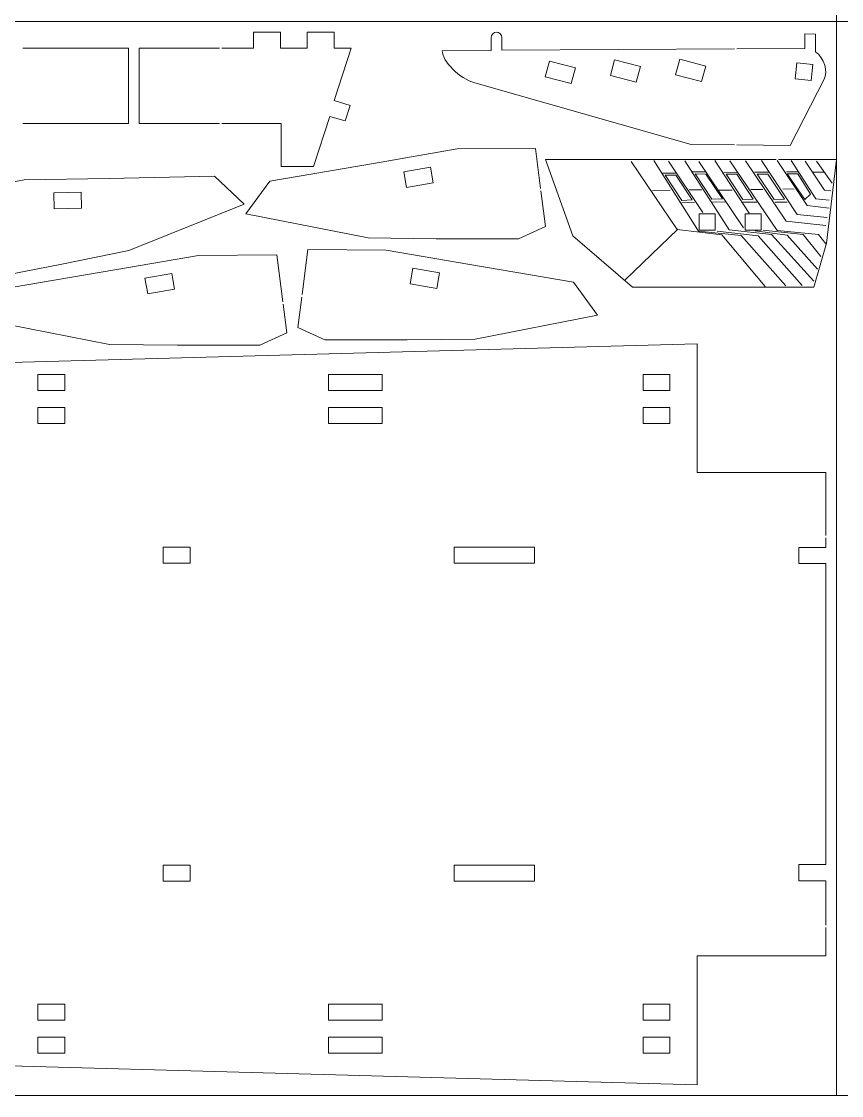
# Model space of a CAD drawing. Header units: centimetres. Extents: x -36.3 to 43.7, y -27.7 to 32.3.
# Drawn here: x -21.52 to -6.25, y -7.67 to 12.33 of the extents above; entities that cross this region are included whole.
import ezdxf

# ---------------------------------------------------------------- set-up
doc = ezdxf.new("R2010")
doc.units = ezdxf.units.CM
doc.header["$MEASUREMENT"] = 0
doc.layers.add('layer 1', color=7, linetype='Continuous')

msp = doc.modelspace()

# ---------------------------------------------------------------- linework, layer by layer
at = {"layer": 'layer 1', "color": 250, "lineweight": 20}
for points in [[(-6.34629, 12.33283), (23.65371, 12.33283), (23.65371, 32.33283), (-6.34629, 32.33283), (-6.34629, 12.33283)], [(-36.34629, -7.66717), (-6.34629, -7.66717), (-6.34629, 12.33283), (-36.34629, 12.33283), (-36.34629, -7.66717)], [(-6.34629, -7.66717), (23.65371, -7.66717), (23.65371, 12.33283), (-6.34629, 12.33283), (-6.34629, -7.66717)]]:
    msp.add_lwpolyline(points, close=True, dxfattribs=at)
at = {"layer": 'layer 1', "color": 250, "lineweight": 9}
for points, knots in [([(-17.79009, 11.83283), (-17.79009, 11.83283), (-17.20038, 11.83283), (-17.20038, 11.83283), (-17.20038, 11.83283), (-17.20038, 12.13283), (-17.20038, 12.13283), (-17.20038, 12.13283), (-16.70038, 12.13283), (-16.70038, 12.13283), (-16.70038, 12.13283), (-16.70038, 11.83283), (-16.70038, 11.83283), (-16.70038, 11.83283), (-16.19975, 11.83283), (-16.19975, 11.83283), (-16.19975, 11.83283), (-16.19975, 12.13283), (-16.19975, 12.13283), (-16.19975, 12.13283), (-15.69975, 12.13283), (-15.69975, 12.13283), (-15.69975, 12.13283), (-15.69975, 11.83283), (-15.69975, 11.83283), (-15.69975, 11.83283), (-15.38386, 11.83283), (-15.38386, 11.83283), (-15.38386, 11.83283), (-15.69853, 10.85844), (-15.69853, 10.85844), (-15.69853, 10.85844), (-15.40276, 10.76704), (-15.40276, 10.76704), (-15.40276, 10.76704), (-15.49477, 10.48149), (-15.49477, 10.48149), (-15.49477, 10.48149), (-15.77745, 10.56048), (-15.77745, 10.56048), (-15.77745, 10.56048), (-16.08439, 9.63283), (-16.08439, 9.63283), (-16.08439, 9.63283), (-16.68436, 9.63283), (-16.68436, 9.63283), (-16.68436, 9.63283), (-16.68436, 10.43283), (-16.68436, 10.43283), (-16.68436, 10.43283), (-17.79009, 10.43283), (-17.79009, 10.43283)], [0, 0, 0, 0, 0.05882353, 0.05882353, 0.05882353, 0.11764706, 0.11764706, 0.11764706, 0.17647059, 0.17647059, 0.17647059, 0.23529412, 0.23529412, 0.23529412, 0.29411765, 0.29411765, 0.29411765, 0.35294118, 0.35294118, 0.35294118, 0.41176471, 0.41176471, 0.41176471, 0.47058824, 0.47058824, 0.47058824, 0.52941176, 0.52941176, 0.52941176, 0.58823529, 0.58823529, 0.58823529, 0.64705882, 0.64705882, 0.64705882, 0.70588235, 0.70588235, 0.70588235, 0.76470588, 0.76470588, 0.76470588, 0.82352941, 0.82352941, 0.82352941, 0.88235294, 0.88235294, 0.88235294, 0.94117647, 0.94117647, 0.94117647, 1, 1, 1, 1]), ([(-8.24565, 11.82184), (-8.24565, 11.82184), (-12.57601, 11.79623), (-12.57601, 11.79623), (-12.57601, 11.79623), (-12.57768, 12.03229), (-12.57768, 12.03229), (-12.57807, 12.08727), (-12.62073, 12.13254), (-12.67571, 12.13282), (-12.73069, 12.1331), (-12.77773, 12.0883), (-12.77768, 12.03333), (-12.77768, 12.03333), (-12.77747, 11.79493), (-12.77747, 11.79493), (-12.77747, 11.79493), (-13.6875, 11.78618), (-13.6875, 11.78618), (-13.68068, 11.58214), (-13.36622, 11.27142), (-13.08023, 11.1901), (-13.08023, 11.1901), (-9.04903, 10.04389), (-9.04903, 10.04389), (-9.04903, 10.04389), (-8.24565, 10.03611), (-8.24565, 10.03611)], [0, 0, 0, 0, 0.11111111, 0.11111111, 0.11111111, 0.22222222, 0.22222222, 0.22222222, 0.33333333, 0.33333333, 0.33333333, 0.44444444, 0.44444444, 0.44444444, 0.55555556, 0.55555556, 0.55555556, 0.66666667, 0.66666667, 0.66666667, 0.77777778, 0.77777778, 0.77777778, 0.88888889, 0.88888889, 0.88888889, 1, 1, 1, 1]), ([(-8.20065, 10.03567), (-8.20065, 10.03567), (-7.20917, 10.02606), (-7.20917, 10.02606), (-7.20917, 10.02606), (-6.57494, 11.26098), (-6.57494, 11.26098), (-6.50569, 11.39582), (-6.56328, 11.65099), (-6.73391, 11.7681), (-6.73391, 11.7681), (-6.73579, 12.09888), (-6.73579, 12.09888), (-6.73579, 12.09888), (-6.93577, 12.09992), (-6.93577, 12.09992), (-6.93577, 12.09992), (-6.9336, 11.8296), (-6.9336, 11.8296), (-6.9336, 11.8296), (-8.20065, 11.82211), (-8.20065, 11.82211)], [0, 0, 0, 0, 0.14285714, 0.14285714, 0.14285714, 0.28571429, 0.28571429, 0.28571429, 0.42857143, 0.42857143, 0.42857143, 0.57142857, 0.57142857, 0.57142857, 0.71428571, 0.71428571, 0.71428571, 0.85714286, 0.85714286, 0.85714286, 1, 1, 1, 1]), ([(-21.50035, 10.43283), (-21.50035, 10.43283), (-19.52819, 10.43283), (-19.52819, 10.43283), (-19.52819, 10.43283), (-19.52819, 11.83283), (-19.52819, 11.83283), (-19.52819, 11.83283), (-21.50035, 11.83283), (-21.50035, 11.83283)], [0, 0, 0, 0, 0.33333333, 0.33333333, 0.33333333, 0.66666667, 0.66666667, 0.66666667, 1, 1, 1, 1]), ([(-17.83509, 10.43283), (-17.83509, 10.43283), (-19.32819, 10.43283), (-19.32819, 10.43283), (-19.32819, 10.43283), (-19.32819, 11.83283), (-19.32819, 11.83283), (-19.32819, 11.83283), (-17.83509, 11.83283), (-17.83509, 11.83283)], [0, 0, 0, 0, 0.33333333, 0.33333333, 0.33333333, 0.66666667, 0.66666667, 0.66666667, 1, 1, 1, 1]), ([(-10.5541, 11.32857), (-10.5541, 11.32857), (-10.0727, 11.20282), (-10.0727, 11.20282), (-10.0727, 11.20282), (-9.99606, 11.49469), (-9.99606, 11.49469), (-9.99606, 11.49469), (-10.47997, 11.62054), (-10.47997, 11.62054), (-10.47997, 11.62054), (-10.5541, 11.32857), (-10.5541, 11.32857)], [0, 0, 0, 0, 0.25, 0.25, 0.25, 0.5, 0.5, 0.5, 0.75, 0.75, 0.75, 1, 1, 1, 1]), ([(-9.34061, 11.33993), (-9.34061, 11.33993), (-8.85705, 11.21278), (-8.85705, 11.21278), (-8.85705, 11.21278), (-8.78107, 11.503), (-8.78107, 11.503), (-8.78107, 11.503), (-9.26502, 11.62863), (-9.26502, 11.62863), (-9.26502, 11.62863), (-9.34061, 11.33993), (-9.34061, 11.33993)], [0, 0, 0, 0, 0.25, 0.25, 0.25, 0.5, 0.5, 0.5, 0.75, 0.75, 0.75, 1, 1, 1, 1]), ([(-11.76898, 11.30149), (-11.76898, 11.30149), (-11.28464, 11.17735), (-11.28464, 11.17735), (-11.28464, 11.17735), (-11.20771, 11.46733), (-11.20771, 11.46733), (-11.20771, 11.46733), (-11.69264, 11.59424), (-11.69264, 11.59424), (-11.69264, 11.59424), (-11.76898, 11.30149), (-11.76898, 11.30149)], [0, 0, 0, 0, 0.25, 0.25, 0.25, 0.5, 0.5, 0.5, 0.75, 0.75, 0.75, 1, 1, 1, 1]), ([(-7.11278, 11.26319), (-7.11278, 11.26319), (-6.81414, 11.23463), (-6.81414, 11.23463), (-6.81414, 11.23463), (-6.78558, 11.53326), (-6.78558, 11.53326), (-6.78558, 11.53326), (-7.08422, 11.56182), (-7.08422, 11.56182), (-7.08422, 11.56182), (-7.11278, 11.26319), (-7.11278, 11.26319)], [0, 0, 0, 0, 0.25, 0.25, 0.25, 0.5, 0.5, 0.5, 0.75, 0.75, 0.75, 1, 1, 1, 1]), ([(-11.85415, 9.22466), (-11.85415, 9.22466), (-11.95163, 9.96831), (-11.95163, 9.96831), (-11.95163, 9.96831), (-13.40628, 9.9591), (-13.40628, 9.9591), (-13.40628, 9.9591), (-14.96691, 9.69076), (-14.96691, 9.69076), (-14.96691, 9.69076), (-16.89957, 9.3592), (-16.89957, 9.3592), (-16.89957, 9.3592), (-17.34253, 8.74898), (-17.34253, 8.74898), (-17.34253, 8.74898), (-15.06794, 8.30171), (-15.06794, 8.30171), (-15.06794, 8.30171), (-13.79934, 8.28604), (-13.79934, 8.28604), (-13.79934, 8.28604), (-12.26554, 8.28444), (-12.26554, 8.28444), (-12.26554, 8.28444), (-11.76103, 8.51423), (-11.76103, 8.51423), (-11.76103, 8.51423), (-11.84825, 9.17966), (-11.84825, 9.17966)], [0, 0, 0, 0, 0.1, 0.1, 0.1, 0.2, 0.2, 0.2, 0.3, 0.3, 0.3, 0.4, 0.4, 0.4, 0.5, 0.5, 0.5, 0.6, 0.6, 0.6, 0.7, 0.7, 0.7, 0.8, 0.8, 0.8, 0.9, 0.9, 0.9, 1, 1, 1, 1]), ([(-14.35406, 9.24252), (-14.35406, 9.24252), (-14.4046, 9.5336), (-14.4046, 9.5336), (-14.4046, 9.5336), (-13.90368, 9.61997), (-13.90368, 9.61997), (-13.90368, 9.61997), (-13.85314, 9.32888), (-13.85314, 9.32888), (-13.85314, 9.32888), (-14.35406, 9.24252), (-14.35406, 9.24252)], [0, 0, 0, 0, 0.25, 0.25, 0.25, 0.5, 0.5, 0.5, 0.75, 0.75, 0.75, 1, 1, 1, 1]), ([(-7.46711, 9.76208), (-7.46711, 9.76208), (-11.76309, 9.76208), (-11.76309, 9.76208), (-11.76309, 9.76208), (-11.25249, 8.34128), (-11.25249, 8.34128), (-11.25249, 8.34128), (-10.14249, 7.38668), (-10.14249, 7.38668), (-10.14249, 7.38668), (-6.76809, 7.38668), (-6.76809, 7.38668), (-6.76809, 7.38668), (-6.53207, 8.20756), (-6.53207, 8.20756), (-6.53207, 8.20756), (-6.34629, 9.76208), (-6.34629, 9.76208), (-6.34629, 9.76208), (-7.42211, 9.76208), (-7.42211, 9.76208)], [0, 0, 0, 0, 0.14285714, 0.14285714, 0.14285714, 0.28571429, 0.28571429, 0.28571429, 0.42857143, 0.42857143, 0.42857143, 0.57142857, 0.57142857, 0.57142857, 0.71428571, 0.71428571, 0.71428571, 0.85714286, 0.85714286, 0.85714286, 1, 1, 1, 1]), ([(-22.84286, 8.13434), (-22.84286, 8.13434), (-22.90078, 9.11713), (-22.90078, 9.11713), (-22.90078, 9.11713), (-21.47035, 9.38166), (-21.47035, 9.38166), (-21.47035, 9.38166), (-19.8871, 9.41161), (-19.8871, 9.41161), (-19.8871, 9.41161), (-17.92657, 9.44944), (-17.92657, 9.44944), (-17.92657, 9.44944), (-17.37675, 8.93342), (-17.37675, 8.93342), (-17.37675, 8.93342), (-19.52664, 8.06635), (-19.52664, 8.06635), (-19.52664, 8.06635), (-20.76965, 7.81237), (-20.76965, 7.81237), (-20.76965, 7.81237), (-22.27578, 7.52234), (-22.27578, 7.52234), (-22.27578, 7.52234), (-22.81451, 7.65315), (-22.81451, 7.65315), (-22.81451, 7.65315), (-22.84019, 8.08904), (-22.84019, 8.08904)], [0, 0, 0, 0, 0.1, 0.1, 0.1, 0.2, 0.2, 0.2, 0.3, 0.3, 0.3, 0.4, 0.4, 0.4, 0.5, 0.5, 0.5, 0.6, 0.6, 0.6, 0.7, 0.7, 0.7, 0.8, 0.8, 0.8, 0.9, 0.9, 0.9, 1, 1, 1, 1]), ([(-9.33935, 9.47122), (-9.33935, 9.47122), (-9.53847, 9.47401), (-9.53847, 9.47401), (-9.53847, 9.47401), (-9.22526, 9.00021), (-9.22526, 9.00021), (-9.22526, 9.00021), (-9.03173, 9.00858), (-9.03173, 9.00858), (-9.03173, 9.00858), (-9.33935, 9.47122), (-9.33935, 9.47122)], [0, 0, 0, 0, 0.25, 0.25, 0.25, 0.5, 0.5, 0.5, 0.75, 0.75, 0.75, 1, 1, 1, 1]), ([(-8.77844, 9.49238), (-8.77844, 9.49238), (-8.97756, 9.49517), (-8.97756, 9.49517), (-8.97756, 9.49517), (-8.66435, 9.02137), (-8.66435, 9.02137), (-8.66435, 9.02137), (-8.47082, 9.02974), (-8.47082, 9.02974), (-8.47082, 9.02974), (-8.77844, 9.49238), (-8.77844, 9.49238)], [0, 0, 0, 0, 0.25, 0.25, 0.25, 0.5, 0.5, 0.5, 0.75, 0.75, 0.75, 1, 1, 1, 1]), ([(-8.20344, 9.48709), (-8.20344, 9.48709), (-8.40256, 9.48988), (-8.40256, 9.48988), (-8.40256, 9.48988), (-8.08935, 9.01608), (-8.08935, 9.01608), (-8.08935, 9.01608), (-7.89582, 9.02445), (-7.89582, 9.02445), (-7.89582, 9.02445), (-8.20344, 9.48709), (-8.20344, 9.48709)], [0, 0, 0, 0, 0.25, 0.25, 0.25, 0.5, 0.5, 0.5, 0.75, 0.75, 0.75, 1, 1, 1, 1]), ([(-7.62092, 9.48709), (-7.62092, 9.48709), (-7.82004, 9.48988), (-7.82004, 9.48988), (-7.82004, 9.48988), (-7.50683, 9.01608), (-7.50683, 9.01608), (-7.50683, 9.01608), (-7.3133, 9.02445), (-7.3133, 9.02445), (-7.3133, 9.02445), (-7.62092, 9.48709), (-7.62092, 9.48709)], [0, 0, 0, 0, 0.25, 0.25, 0.25, 0.5, 0.5, 0.5, 0.75, 0.75, 0.75, 1, 1, 1, 1]), ([(-7.06348, 9.49545), (-7.06348, 9.49545), (-7.2626, 9.49824), (-7.2626, 9.49824), (-7.2626, 9.49824), (-6.93324, 9.01887), (-6.93324, 9.01887), (-6.93324, 9.01887), (-6.82967, 9.1172), (-6.82967, 9.1172), (-6.82967, 9.1172), (-7.06348, 9.49545), (-7.06348, 9.49545)], [0, 0, 0, 0, 0.25, 0.25, 0.25, 0.5, 0.5, 0.5, 0.75, 0.75, 0.75, 1, 1, 1, 1]), ([(-20.40472, 8.85611), (-20.40472, 8.85611), (-20.40982, 9.1515), (-20.40982, 9.1515), (-20.40982, 9.1515), (-20.91805, 9.14212), (-20.91805, 9.14212), (-20.91805, 9.14212), (-20.91294, 8.84672), (-20.91294, 8.84672), (-20.91294, 8.84672), (-20.40472, 8.85611), (-20.40472, 8.85611)], [0, 0, 0, 0, 0.25, 0.25, 0.25, 0.5, 0.5, 0.5, 0.75, 0.75, 0.75, 1, 1, 1, 1]), ([(-8.60328, 8.7483), (-8.60328, 8.7483), (-8.90328, 8.7483), (-8.90328, 8.7483), (-8.90328, 8.7483), (-8.90328, 8.4483), (-8.90328, 8.4483), (-8.90328, 8.4483), (-8.60328, 8.4483), (-8.60328, 8.4483), (-8.60328, 8.4483), (-8.60328, 8.7483), (-8.60328, 8.7483)], [0, 0, 0, 0, 0.25, 0.25, 0.25, 0.5, 0.5, 0.5, 0.75, 0.75, 0.75, 1, 1, 1, 1]), ([(-7.74858, 8.7483), (-7.74858, 8.7483), (-8.04858, 8.7483), (-8.04858, 8.7483), (-8.04858, 8.7483), (-8.04858, 8.4483), (-8.04858, 8.4483), (-8.04858, 8.4483), (-7.74858, 8.4483), (-7.74858, 8.4483), (-7.74858, 8.4483), (-7.74858, 8.7483), (-7.74858, 8.7483)], [0, 0, 0, 0, 0.25, 0.25, 0.25, 0.5, 0.5, 0.5, 0.75, 0.75, 0.75, 1, 1, 1, 1]), ([(-16.29856, 7.24692), (-16.29856, 7.24692), (-16.18851, 8.08645), (-16.18851, 8.08645), (-16.18851, 8.08645), (-14.73386, 8.07724), (-14.73386, 8.07724), (-14.73386, 8.07724), (-13.17323, 7.8089), (-13.17323, 7.8089), (-13.17323, 7.8089), (-11.24057, 7.47734), (-11.24057, 7.47734), (-11.24057, 7.47734), (-10.79761, 6.86712), (-10.79761, 6.86712), (-10.79761, 6.86712), (-13.0722, 6.41985), (-13.0722, 6.41985), (-13.0722, 6.41985), (-14.3408, 6.40418), (-14.3408, 6.40418), (-14.3408, 6.40418), (-15.8746, 6.40258), (-15.8746, 6.40258), (-15.8746, 6.40258), (-16.37911, 6.63237), (-16.37911, 6.63237), (-16.37911, 6.63237), (-16.30446, 7.20192), (-16.30446, 7.20192)], [0, 0, 0, 0, 0.1, 0.1, 0.1, 0.2, 0.2, 0.2, 0.3, 0.3, 0.3, 0.4, 0.4, 0.4, 0.5, 0.5, 0.5, 0.6, 0.6, 0.6, 0.7, 0.7, 0.7, 0.8, 0.8, 0.8, 0.9, 0.9, 0.9, 1, 1, 1, 1]), ([(-16.65537, 7.11415), (-16.65537, 7.11415), (-16.76971, 7.98645), (-16.76971, 7.98645), (-16.76971, 7.98645), (-18.22436, 7.97724), (-18.22436, 7.97724), (-18.22436, 7.97724), (-19.78499, 7.7089), (-19.78499, 7.7089), (-19.78499, 7.7089), (-21.71765, 7.37734), (-21.71765, 7.37734), (-21.71765, 7.37734), (-22.16061, 6.76712), (-22.16061, 6.76712), (-22.16061, 6.76712), (-19.88602, 6.31985), (-19.88602, 6.31985), (-19.88602, 6.31985), (-18.61742, 6.30418), (-18.61742, 6.30418), (-18.61742, 6.30418), (-17.08362, 6.30258), (-17.08362, 6.30258), (-17.08362, 6.30258), (-16.57911, 6.53237), (-16.57911, 6.53237), (-16.57911, 6.53237), (-16.64947, 7.06915), (-16.64947, 7.06915)], [0, 0, 0, 0, 0.1, 0.1, 0.1, 0.2, 0.2, 0.2, 0.3, 0.3, 0.3, 0.4, 0.4, 0.4, 0.5, 0.5, 0.5, 0.6, 0.6, 0.6, 0.7, 0.7, 0.7, 0.8, 0.8, 0.8, 0.9, 0.9, 0.9, 1, 1, 1, 1]), ([(-19.17214, 7.26066), (-19.17214, 7.26066), (-19.22268, 7.55174), (-19.22268, 7.55174), (-19.22268, 7.55174), (-18.72176, 7.63811), (-18.72176, 7.63811), (-18.72176, 7.63811), (-18.67122, 7.34702), (-18.67122, 7.34702), (-18.67122, 7.34702), (-19.17214, 7.26066), (-19.17214, 7.26066)], [0, 0, 0, 0, 0.25, 0.25, 0.25, 0.5, 0.5, 0.5, 0.75, 0.75, 0.75, 1, 1, 1, 1]), ([(-13.78608, 7.36066), (-13.78608, 7.36066), (-13.73554, 7.65174), (-13.73554, 7.65174), (-13.73554, 7.65174), (-14.23646, 7.73811), (-14.23646, 7.73811), (-14.23646, 7.73811), (-14.287, 7.44702), (-14.287, 7.44702), (-14.287, 7.44702), (-13.78608, 7.36066), (-13.78608, 7.36066)], [0, 0, 0, 0, 0.25, 0.25, 0.25, 0.5, 0.5, 0.5, 0.75, 0.75, 0.75, 1, 1, 1, 1]), ([(-30.76164, 2.7636), (-30.50048, 3.50934), (-30.11272, 4.16722), (-29.54176, 4.58283), (-29.54176, 4.58283), (-27.04176, 5.73284), (-27.04176, 5.73284), (-27.04176, 5.73284), (-26.54176, 5.73284), (-26.54176, 5.73284), (-26.54176, 5.73284), (-26.54176, 3.53283), (-26.54176, 3.53283), (-26.54176, 3.53283), (-21.74072, 3.53283), (-21.74072, 3.53283), (-21.74072, 3.53283), (-21.74072, 5.98283), (-21.74072, 5.98283), (-21.74072, 5.98283), (-8.94072, 6.33283), (-8.94072, 6.33283), (-8.94072, 6.33283), (-8.94072, 3.93283), (-8.94072, 3.93283), (-8.94072, 3.93283), (-6.54629, 3.93283), (-6.54629, 3.93283), (-6.54629, 3.93283), (-6.54629, 2.7636), (-6.54629, 2.7636)], [0, 0, 0, 0, 0.1, 0.1, 0.1, 0.2, 0.2, 0.2, 0.3, 0.3, 0.3, 0.4, 0.4, 0.4, 0.5, 0.5, 0.5, 0.6, 0.6, 0.6, 0.7, 0.7, 0.7, 0.8, 0.8, 0.8, 0.9, 0.9, 0.9, 1, 1, 1, 1]), ([(-21.21798, 5.75959), (-21.21798, 5.75959), (-20.71798, 5.75959), (-20.71798, 5.75959), (-20.71798, 5.75959), (-20.71798, 5.45959), (-20.71798, 5.45959), (-20.71798, 5.45959), (-21.21798, 5.45959), (-21.21798, 5.45959), (-21.21798, 5.45959), (-21.21798, 5.75959), (-21.21798, 5.75959)], [0, 0, 0, 0, 0.25, 0.25, 0.25, 0.5, 0.5, 0.5, 0.75, 0.75, 0.75, 1, 1, 1, 1]), ([(-15.80735, 5.75959), (-15.80735, 5.75959), (-14.80735, 5.75959), (-14.80735, 5.75959), (-14.80735, 5.75959), (-14.80735, 5.45959), (-14.80735, 5.45959), (-14.80735, 5.45959), (-15.80735, 5.45959), (-15.80735, 5.45959), (-15.80735, 5.45959), (-15.80735, 5.75959), (-15.80735, 5.75959)], [0, 0, 0, 0, 0.25, 0.25, 0.25, 0.5, 0.5, 0.5, 0.75, 0.75, 0.75, 1, 1, 1, 1]), ([(-9.94617, 5.75959), (-9.94617, 5.75959), (-9.44617, 5.75959), (-9.44617, 5.75959), (-9.44617, 5.75959), (-9.44617, 5.45959), (-9.44617, 5.45959), (-9.44617, 5.45959), (-9.94617, 5.45959), (-9.94617, 5.45959), (-9.94617, 5.45959), (-9.94617, 5.75959), (-9.94617, 5.75959)], [0, 0, 0, 0, 0.25, 0.25, 0.25, 0.5, 0.5, 0.5, 0.75, 0.75, 0.75, 1, 1, 1, 1]), ([(-21.21798, 5.14532), (-21.21798, 5.14532), (-20.71798, 5.14532), (-20.71798, 5.14532), (-20.71798, 5.14532), (-20.71798, 4.84532), (-20.71798, 4.84532), (-20.71798, 4.84532), (-21.21798, 4.84532), (-21.21798, 4.84532), (-21.21798, 4.84532), (-21.21798, 5.14532), (-21.21798, 5.14532)], [0, 0, 0, 0, 0.25, 0.25, 0.25, 0.5, 0.5, 0.5, 0.75, 0.75, 0.75, 1, 1, 1, 1]), ([(-15.80735, 5.14532), (-15.80735, 5.14532), (-14.80735, 5.14532), (-14.80735, 5.14532), (-14.80735, 5.14532), (-14.80735, 4.84532), (-14.80735, 4.84532), (-14.80735, 4.84532), (-15.80735, 4.84532), (-15.80735, 4.84532), (-15.80735, 4.84532), (-15.80735, 5.14532), (-15.80735, 5.14532)], [0, 0, 0, 0, 0.25, 0.25, 0.25, 0.5, 0.5, 0.5, 0.75, 0.75, 0.75, 1, 1, 1, 1]), ([(-9.94617, 5.14532), (-9.94617, 5.14532), (-9.44617, 5.14532), (-9.44617, 5.14532), (-9.44617, 5.14532), (-9.44617, 4.84532), (-9.44617, 4.84532), (-9.44617, 4.84532), (-9.94617, 4.84532), (-9.94617, 4.84532), (-9.94617, 4.84532), (-9.94617, 5.14532), (-9.94617, 5.14532)], [0, 0, 0, 0, 0.25, 0.25, 0.25, 0.5, 0.5, 0.5, 0.75, 0.75, 0.75, 1, 1, 1, 1]), ([(-6.54629, 2.7186), (-6.54629, 2.7186), (-6.54629, 2.53742), (-6.54629, 2.53742), (-6.54629, 2.53742), (-7.04629, 2.53742), (-7.04629, 2.53742), (-7.04629, 2.53742), (-7.04629, 2.23742), (-7.04629, 2.23742), (-7.04629, 2.23742), (-6.54629, 2.23742), (-6.54629, 2.23742), (-6.54629, 2.23742), (-6.54629, -3.36747), (-6.54629, -3.36747), (-6.54629, -3.36747), (-7.04629, -3.36747), (-7.04629, -3.36747), (-7.04629, -3.36747), (-7.04629, -3.66747), (-7.04629, -3.66747), (-7.04629, -3.66747), (-6.54629, -3.66747), (-6.54629, -3.66747), (-6.54629, -3.66747), (-6.54629, -4.49461), (-6.54629, -4.49461)], [0, 0, 0, 0, 0.11111111, 0.11111111, 0.11111111, 0.22222222, 0.22222222, 0.22222222, 0.33333333, 0.33333333, 0.33333333, 0.44444444, 0.44444444, 0.44444444, 0.55555556, 0.55555556, 0.55555556, 0.66666667, 0.66666667, 0.66666667, 0.77777778, 0.77777778, 0.77777778, 0.88888889, 0.88888889, 0.88888889, 1, 1, 1, 1]), ([(-18.88235, 2.54383), (-18.88235, 2.54383), (-18.38235, 2.54383), (-18.38235, 2.54383), (-18.38235, 2.54383), (-18.38235, 2.24383), (-18.38235, 2.24383), (-18.38235, 2.24383), (-18.88235, 2.24383), (-18.88235, 2.24383), (-18.88235, 2.24383), (-18.88235, 2.54383), (-18.88235, 2.54383)], [0, 0, 0, 0, 0.25, 0.25, 0.25, 0.5, 0.5, 0.5, 0.75, 0.75, 0.75, 1, 1, 1, 1]), ([(-13.46637, 2.54383), (-13.46637, 2.54383), (-11.96637, 2.54383), (-11.96637, 2.54383), (-11.96637, 2.54383), (-11.96637, 2.24383), (-11.96637, 2.24383), (-11.96637, 2.24383), (-13.46637, 2.24383), (-13.46637, 2.24383), (-13.46637, 2.24383), (-13.46637, 2.54383), (-13.46637, 2.54383)], [0, 0, 0, 0, 0.25, 0.25, 0.25, 0.5, 0.5, 0.5, 0.75, 0.75, 0.75, 1, 1, 1, 1]), ([(-18.88235, -3.37817), (-18.88235, -3.37817), (-18.38235, -3.37817), (-18.38235, -3.37817), (-18.38235, -3.37817), (-18.38235, -3.67817), (-18.38235, -3.67817), (-18.38235, -3.67817), (-18.88235, -3.67817), (-18.88235, -3.67817), (-18.88235, -3.67817), (-18.88235, -3.37817), (-18.88235, -3.37817)], [0, 0, 0, 0, 0.25, 0.25, 0.25, 0.5, 0.5, 0.5, 0.75, 0.75, 0.75, 1, 1, 1, 1]), ([(-13.46637, -3.37817), (-13.46637, -3.37817), (-11.96637, -3.37817), (-11.96637, -3.37817), (-11.96637, -3.37817), (-11.96637, -3.67817), (-11.96637, -3.67817), (-11.96637, -3.67817), (-13.46637, -3.67817), (-13.46637, -3.67817), (-13.46637, -3.67817), (-13.46637, -3.37817), (-13.46637, -3.37817)], [0, 0, 0, 0, 0.25, 0.25, 0.25, 0.5, 0.5, 0.5, 0.75, 0.75, 0.75, 1, 1, 1, 1]), ([(-6.54629, -4.53961), (-6.54629, -4.53961), (-6.54629, -5.06717), (-6.54629, -5.06717), (-6.54629, -5.06717), (-8.94072, -5.06717), (-8.94072, -5.06717), (-8.94072, -5.06717), (-8.94072, -7.46717), (-8.94072, -7.46717), (-8.94072, -7.46717), (-21.74072, -7.11717), (-21.74072, -7.11717), (-21.74072, -7.11717), (-21.74072, -4.66717), (-21.74072, -4.66717), (-21.74072, -4.66717), (-26.54176, -4.66717), (-26.54176, -4.66717), (-26.54176, -4.66717), (-26.54176, -6.86717), (-26.54176, -6.86717), (-26.54176, -6.86717), (-27.04176, -6.86717), (-27.04176, -6.86717), (-27.04176, -6.86717), (-29.54176, -5.71717), (-29.54176, -5.71717), (-29.91687, -5.37191), (-30.2163, -4.97254), (-30.45337, -4.53961)], [0, 0, 0, 0, 0.1, 0.1, 0.1, 0.2, 0.2, 0.2, 0.3, 0.3, 0.3, 0.4, 0.4, 0.4, 0.5, 0.5, 0.5, 0.6, 0.6, 0.6, 0.7, 0.7, 0.7, 0.8, 0.8, 0.8, 0.9, 0.9, 0.9, 1, 1, 1, 1]), ([(-21.21798, -5.96486), (-21.21798, -5.96486), (-20.71798, -5.96486), (-20.71798, -5.96486), (-20.71798, -5.96486), (-20.71798, -6.26486), (-20.71798, -6.26486), (-20.71798, -6.26486), (-21.21798, -6.26486), (-21.21798, -6.26486), (-21.21798, -6.26486), (-21.21798, -5.96486), (-21.21798, -5.96486)], [0, 0, 0, 0, 0.25, 0.25, 0.25, 0.5, 0.5, 0.5, 0.75, 0.75, 0.75, 1, 1, 1, 1]), ([(-15.80735, -5.96486), (-15.80735, -5.96486), (-14.80735, -5.96486), (-14.80735, -5.96486), (-14.80735, -5.96486), (-14.80735, -6.26486), (-14.80735, -6.26486), (-14.80735, -6.26486), (-15.80735, -6.26486), (-15.80735, -6.26486), (-15.80735, -6.26486), (-15.80735, -5.96486), (-15.80735, -5.96486)], [0, 0, 0, 0, 0.25, 0.25, 0.25, 0.5, 0.5, 0.5, 0.75, 0.75, 0.75, 1, 1, 1, 1]), ([(-9.94617, -5.96486), (-9.94617, -5.96486), (-9.44617, -5.96486), (-9.44617, -5.96486), (-9.44617, -5.96486), (-9.44617, -6.26486), (-9.44617, -6.26486), (-9.44617, -6.26486), (-9.94617, -6.26486), (-9.94617, -6.26486), (-9.94617, -6.26486), (-9.94617, -5.96486), (-9.94617, -5.96486)], [0, 0, 0, 0, 0.25, 0.25, 0.25, 0.5, 0.5, 0.5, 0.75, 0.75, 0.75, 1, 1, 1, 1]), ([(-21.21798, -6.57913), (-21.21798, -6.57913), (-20.71798, -6.57913), (-20.71798, -6.57913), (-20.71798, -6.57913), (-20.71798, -6.87913), (-20.71798, -6.87913), (-20.71798, -6.87913), (-21.21798, -6.87913), (-21.21798, -6.87913), (-21.21798, -6.87913), (-21.21798, -6.57913), (-21.21798, -6.57913)], [0, 0, 0, 0, 0.25, 0.25, 0.25, 0.5, 0.5, 0.5, 0.75, 0.75, 0.75, 1, 1, 1, 1]), ([(-15.80735, -6.57913), (-15.80735, -6.57913), (-14.80735, -6.57913), (-14.80735, -6.57913), (-14.80735, -6.57913), (-14.80735, -6.87913), (-14.80735, -6.87913), (-14.80735, -6.87913), (-15.80735, -6.87913), (-15.80735, -6.87913), (-15.80735, -6.87913), (-15.80735, -6.57913), (-15.80735, -6.57913)], [0, 0, 0, 0, 0.25, 0.25, 0.25, 0.5, 0.5, 0.5, 0.75, 0.75, 0.75, 1, 1, 1, 1]), ([(-9.94617, -6.57913), (-9.94617, -6.57913), (-9.44617, -6.57913), (-9.44617, -6.57913), (-9.44617, -6.57913), (-9.44617, -6.87913), (-9.44617, -6.87913), (-9.44617, -6.87913), (-9.94617, -6.87913), (-9.94617, -6.87913), (-9.94617, -6.87913), (-9.94617, -6.57913), (-9.94617, -6.57913)], [0, 0, 0, 0, 0.25, 0.25, 0.25, 0.5, 0.5, 0.5, 0.75, 0.75, 0.75, 1, 1, 1, 1])]:
    msp.add_open_spline(points, degree=3, knots=knots, dxfattribs=at)
at = {"layer": 'layer 1', "color": 242, "lineweight": 9}
for points, knots in [([(-10.16864, 9.72496), (-10.16864, 9.72496), (-9.31155, 8.45769), (-9.31155, 8.45769), (-9.31155, 8.45769), (-8.47896, 8.35974), (-8.47896, 8.35974), (-8.47896, 8.35974), (-7.67085, 7.39857), (-7.67085, 7.39857)], [0, 0, 0, 0, 0.33333333, 0.33333333, 0.33333333, 0.66666667, 0.66666667, 0.66666667, 1, 1, 1, 1]), ([(-9.74622, 9.74332), (-9.74622, 9.74332), (-8.91362, 8.42708), (-8.91362, 8.42708), (-8.91362, 8.42708), (-8.11776, 8.34749), (-8.11776, 8.34749), (-8.11776, 8.34749), (-7.29128, 7.41082), (-7.29128, 7.41082)], [0, 0, 0, 0, 0.33333333, 0.33333333, 0.33333333, 0.66666667, 0.66666667, 0.66666667, 1, 1, 1, 1]), ([(-9.17075, 9.7372), (-9.17075, 9.7372), (-8.34427, 8.45157), (-8.34427, 8.45157), (-8.34427, 8.45157), (-7.55453, 8.36586), (-7.55453, 8.36586), (-7.55453, 8.36586), (-6.76479, 7.49653), (-6.76479, 7.49653)], [0, 0, 0, 0, 0.33333333, 0.33333333, 0.33333333, 0.66666667, 0.66666667, 0.66666667, 1, 1, 1, 1]), ([(-8.33203, 9.7372), (-8.33203, 9.7372), (-7.45045, 8.43932), (-7.45045, 8.43932), (-7.45045, 8.43932), (-6.67908, 8.36586), (-6.67908, 8.36586), (-6.67908, 8.36586), (-6.54439, 8.19444), (-6.54439, 8.19444)], [0, 0, 0, 0, 0.33333333, 0.33333333, 0.33333333, 0.66666667, 0.66666667, 0.66666667, 1, 1, 1, 1]), ([(-8.03817, 9.7372), (-8.03817, 9.7372), (-7.28516, 8.61686), (-7.28516, 8.61686), (-7.28516, 8.61686), (-6.54439, 8.53115), (-6.54439, 8.53115)], [0, 0, 0, 0, 0.5, 0.5, 0.5, 1, 1, 1, 1]), ([(-7.74431, 9.74332), (-7.74431, 9.74332), (-7.07701, 8.7393), (-7.07701, 8.7393), (-7.07701, 8.7393), (-6.5199, 8.68421), (-6.5199, 8.68421)], [0, 0, 0, 0, 0.5, 0.5, 0.5, 1, 1, 1, 1]), ([(-7.45045, 9.74332), (-7.45045, 9.74332), (-6.89335, 8.9046), (-6.89335, 8.9046), (-6.89335, 8.9046), (-6.48317, 8.85562), (-6.48317, 8.85562)], [0, 0, 0, 0, 0.5, 0.5, 0.5, 1, 1, 1, 1]), ([(-7.18721, 9.74332), (-7.18721, 9.74332), (-6.72805, 9.03316), (-6.72805, 9.03316), (-6.72805, 9.03316), (-6.48317, 9.00255), (-6.48317, 9.00255)], [0, 0, 0, 0, 0.5, 0.5, 0.5, 1, 1, 1, 1]), ([(-6.93008, 9.73108), (-6.93008, 9.73108), (-6.56888, 9.19234), (-6.56888, 9.19234), (-6.56888, 9.19234), (-6.45256, 9.18009), (-6.45256, 9.18009)], [0, 0, 0, 0, 0.5, 0.5, 0.5, 1, 1, 1, 1]), ([(-6.98518, 7.41694), (-6.98518, 7.41694), (-7.80553, 8.34137), (-7.80553, 8.34137), (-7.80553, 8.34137), (-8.56467, 8.42708), (-8.56467, 8.42708)], [0, 0, 0, 0, 0.5, 0.5, 0.5, 1, 1, 1, 1]), ([(-6.69744, 7.72304), (-6.69744, 7.72304), (-7.26067, 8.35361), (-7.26067, 8.35361), (-7.26067, 8.35361), (-7.86063, 8.4332), (-7.86063, 8.4332)], [0, 0, 0, 0, 0.5, 0.5, 0.5, 1, 1, 1, 1]), ([(-6.63622, 7.95568), (-6.63622, 7.95568), (-6.96681, 8.36586), (-6.96681, 8.36586), (-6.96681, 8.36586), (-7.70758, 8.44545), (-7.70758, 8.44545)], [0, 0, 0, 0, 0.5, 0.5, 0.5, 1, 1, 1, 1])]:
    msp.add_open_spline(points, degree=3, knots=knots, dxfattribs=at)
for points in [[(-9.47073, 9.73108), (-9.47073, 9.73108), (-8.83403, 8.77604), (-8.83403, 8.77604)], [(-8.9075, 9.72496), (-8.9075, 9.72496), (-8.0749, 8.4883), (-8.0749, 8.4883)], [(-8.61364, 9.74332), (-8.61364, 9.74332), (-7.97083, 8.76379), (-7.97083, 8.76379)], [(-6.71581, 9.73108), (-6.71581, 9.73108), (-6.42807, 9.3209), (-6.42807, 9.3209)], [(-9.34216, 9.51068), (-9.34216, 9.51068), (-9.59929, 9.51068), (-9.59929, 9.51068)], [(-8.78506, 9.53517), (-8.78506, 9.53517), (-9.02382, 9.53517), (-9.02382, 9.53517)], [(-8.19734, 9.52293), (-8.19734, 9.52293), (-8.44222, 9.51681), (-8.44222, 9.51681)], [(-7.6035, 9.52905), (-7.6035, 9.52905), (-7.87287, 9.52905), (-7.87287, 9.52905)], [(-7.0464, 9.53517), (-7.0464, 9.53517), (-7.27291, 9.53517), (-7.27291, 9.53517)], [(-6.58112, 9.52905), (-6.58112, 9.52905), (-6.77703, 9.52905), (-6.77703, 9.52905)], [(-7.7137, 9.20458), (-7.7137, 9.20458), (-7.94022, 9.20458), (-7.94022, 9.20458)], [(-7.13211, 9.2107), (-7.13211, 9.2107), (-7.34638, 9.21682), (-7.34638, 9.21682)], [(-9.44012, 9.19234), (-9.44012, 9.19234), (-9.77071, 9.18621), (-9.77071, 9.18621)], [(-8.8524, 9.19846), (-8.8524, 9.19846), (-9.09116, 9.19846), (-9.09116, 9.19846)], [(-8.28917, 9.19234), (-8.28917, 9.19234), (-8.54018, 9.19234), (-8.54018, 9.19234)], [(-8.98709, 8.96582), (-8.98709, 8.96582), (-9.22585, 8.95358), (-9.22585, 8.95358)], [(-8.41774, 8.97194), (-8.41774, 8.97194), (-8.6565, 8.96582), (-8.6565, 8.96582)], [(-7.83002, 8.96582), (-7.83002, 8.96582), (-8.08715, 8.96582), (-8.08715, 8.96582)], [(-7.26067, 8.96582), (-7.26067, 8.96582), (-7.48719, 8.96582), (-7.48719, 8.96582)], [(-9.29931, 8.46381), (-9.29931, 8.46381), (-10.28496, 7.51489), (-10.28496, 7.51489)]]:
    msp.add_open_spline(points, degree=3, dxfattribs=at)

doc.saveas('drawing.dxf')
